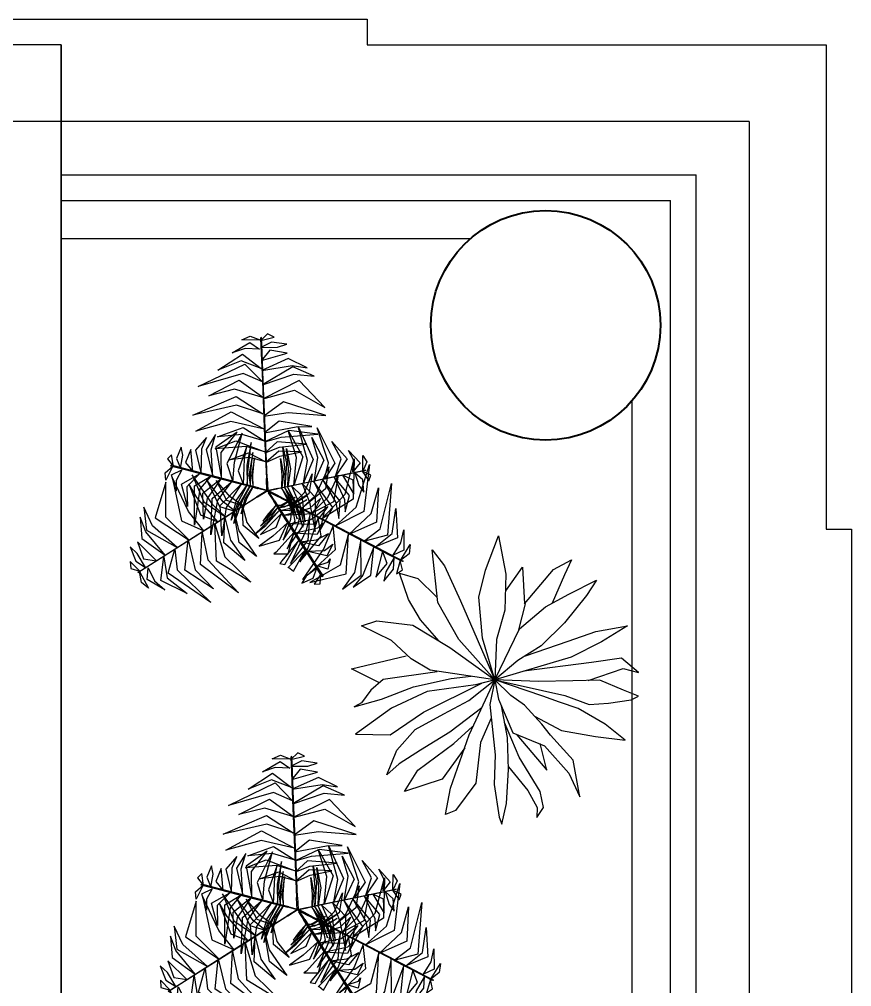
# Model space of a CAD drawing. Header units: millimetres. Extents: x 14520794 to 14796193, y 1415067 to 1454683.
# Drawn here: x 14794562 to 14796193, y 1450248 to 1452145 of the extents above; entities that cross this region are included whole.
import ezdxf

# ---------------------------------------------------------------- set-up
doc = ezdxf.new("R2010")
doc.units = ezdxf.units.MM
doc.header["$LTSCALE"] = 0.01
doc.header["$MEASUREMENT"] = 0
doc.linetypes.add('HIDDEN', pattern=[0.375, 0.25, -0.125])
doc.layers.get('0').update_dxf_attribs({"color": 6, "lineweight": 0})
for name, color, linetype in [('6', 6, 'Continuous'), ('ESC', 2, 'Continuous'), ('IFF-PLANTS', 86, 'Continuous'), ('LIGHT', 2, 'Continuous'), ('LSTREEDC', 3, 'Continuous')]:
    doc.layers.add(name, color=color, linetype=linetype)
for name, color, linetype, lineweight in [('COL', 5, 'Continuous', 40), ('DIM', 6, 'Continuous', 13), ('WALL', 7, 'Continuous', 30)]:
    doc.layers.add(name, color=color, linetype=linetype, lineweight=lineweight)

# ---------------------------------------------------------------- blocks, each defined once
blk = doc.blocks.new('A3E24B')
at = {"color": 64, "linetype": 'Continuous'}
for points in [[(0.23, 0.3237, 0.3183), (0.176, 0.3843, 0.2943), (0.2259, 0.3636, 0.2991)], [(0.253, 0.3562, 0.2907), (0.2108, 0.3841, 0.2796), (0.1918, 0.4066, 0.2651), (0.2348, 0.3872, 0.2677)], [(0.2648, 0.373, 0.2701), (0.2361, 0.4044, 0.2506), (0.2581, 0.4014, 0.2453)], [(0.1871, 0.2629, 0.3463), (0.1242, 0.3418, 0.3317), (0.0693, 0.3707, 0.3201), (0.139, 0.3588, 0.334)], [(0.2125, 0.2989, 0.3325), (0.1435, 0.3614, 0.3092), (0.1004, 0.3802, 0.3047), (0.1647, 0.3722, 0.3016)], [(0.2655, 0.3738, 0.2681), (0.3147, 0.344, 0.2497), (0.2986, 0.3669, 0.2468)], [(0.1626, 0.2283, 0.3426), (0.096, 0.3019, 0.3274), (-0.0103, 0.3076, 0.3065), (0.1004, 0.3345, 0.3272)], [(0.2533, 0.3489, 0.2944), (0.2916, 0.3267, 0.2793), (0.3175, 0.2946, 0.2808), (0.2891, 0.3501, 0.2655)], [(0.2175, 0.302, 0.3287), (0.2811, 0.2888, 0.305), (0.3256, 0.2261, 0.3029), (0.2895, 0.3083, 0.2962)], [(0.1319, 0.1847, 0.338), (0.0754, 0.2342, 0.3254), (-0.0262, 0.2889, 0.3039), (0.1052, 0.2538, 0.3307)], [(0.1923, 0.2703, 0.3464), (0.2551, 0.2596, 0.3387), (0.3489, 0.1524, 0.3112), (0.2663, 0.287, 0.3424)], [(0.1024, 0.143, 0.3335), (0.0318, 0.2109, 0.3176), (-0.0085, 0.2375, 0.309), (0.0844, 0.1974, 0.3283)], [(0.1624, 0.2313, 0.3425), (0.2517, 0.2052, 0.3295), (0.3068, 0.1461, 0.3141), (0.2544, 0.236, 0.3346)], [(-0.3302, 0.0291, 0.3464), (-0.3524, 0.0888, 0.3387), (-0.3064, 0.2237, 0.3112), (-0.3817, 0.0848, 0.3424)], [(-0.2325, 0.0224, 0.3375), (-0.2553, 0.1042, 0.3261), (-0.2185, 0.2357, 0.3001), (-0.2819, 0.1066, 0.3284)], [(-0.186, 0.0159, 0.3337), (-0.2049, 0.1194, 0.3183), (-0.1701, 0.2246, 0.297), (-0.2339, 0.1198, 0.3212)], [(0.0867, 0.1207, 0.3167), (0.0526, 0.1601, 0.3166), (-0.0363, 0.2285, 0.2932), (0.0438, 0.1895, 0.3295)], [(-0.2815, 0.0227, 0.3425), (-0.3036, 0.1131, 0.3295), (-0.28, 0.1903, 0.3141), (-0.3316, 0.1, 0.3346)], [(0.0675, 0.0936, 0.2834), (0.0403, 0.1311, 0.2875), (-0.0248, 0.1841, 0.2723), (0.0553, 0.1408, 0.3057)], [(0.1376, 0.189, 0.3375), (0.2198, 0.1678, 0.3261), (0.3153, 0.0703, 0.3001), (0.2352, 0.1896, 0.3284)], [(-0.3703, 0.035, 0.3287), (-0.3907, 0.0968, 0.305), (-0.3586, 0.1666, 0.3029), (-0.4118, 0.0943, 0.2962)], [(-0.15, 0.0126, 0.3178), (-0.1664, 0.0827, 0.3234), (-0.1561, 0.157, 0.3013), (-0.1882, 0.0805, 0.346)], [(-0.1168, 0.0076, 0.2847), (-0.1313, 0.0686, 0.2899), (-0.1187, 0.1624, 0.2624), (-0.1466, 0.1009, 0.3004)], [(0.0501, 0.069, 0.2533), (0.0248, 0.1092, 0.2606), (-0.0235, 0.1553, 0.254), (0.0356, 0.1205, 0.2766)], [(0.1088, 0.152, 0.3337), (0.2078, 0.1166, 0.3183), (0.2815, 0.0339, 0.297), (0.2226, 0.1415, 0.3212)], [(-0.4288, 0.0426, 0.2944), (-0.4288, 0.0869, 0.2793), (-0.4139, 0.1254, 0.2808), (-0.4478, 0.0731, 0.2655)], [(0.0879, 0.1224, 0.3178), (0.1567, 0.1016, 0.3234), (0.216, 0.0556, 0.3013), (0.1658, 0.1216, 0.346)], [(-0.4565, 0.0407, 0.2681), (-0.4552, 0.0983, 0.2497), (-0.4671, 0.0729, 0.2468)], [(-0.0869, 0.0069, 0.2544), (-0.0981, 0.0566, 0.2579), (-0.0874, 0.1175, 0.2375), (-0.1122, 0.0601, 0.2718)], [(0.067, 0.0962, 0.2847), (0.127, 0.0783, 0.2899), (0.202, 0.0204, 0.2624), (0.1626, 0.0753, 0.3004)], [(0.0514, 0.0707, 0.2544), (0.1, 0.0554, 0.2579), (0.1474, 0.0158, 0.2375), (0.1102, 0.066, 0.2718)], [(-0.4554, 0.0406, 0.2701), (-0.4683, 0, 0.2506), (-0.4767, 0.0205, 0.2453)], [(-0.435, 0.0387, 0.2907), (-0.4381, -0.0117, 0.2796), (-0.4481, -0.0395, 0.2651), (-0.4528, 0.0074, 0.2677)], [(-0.3954, 0.0351, 0.3183), (-0.4209, -0.042, 0.2943), (-0.4279, 0.0116, 0.2991)], [(-0.3651, 0.0323, 0.3325), (-0.3848, -0.0587, 0.3092), (-0.3794, -0.1054, 0.3047), (-0.4047, -0.0457, 0.3016)], [(-0.3212, 0.0283, 0.3463), (-0.3581, -0.0656, 0.3317), (-0.3557, -0.1276, 0.3201), (-0.3802, -0.0613, 0.334)], [(-0.279, 0.0244, 0.3426), (-0.3095, -0.07, 0.3274), (-0.2612, -0.165, 0.3065), (-0.3399, -0.0826, 0.3272)], [(-0.2259, 0.0196, 0.338), (-0.2406, -0.0541, 0.3254), (-0.2372, -0.1694, 0.3039), (-0.2725, -0.038, 0.3307)], [(-0.175, 0.0149, 0.3335), (-0.1985, -0.0802, 0.3176), (-0.2014, -0.1284, 0.309), (-0.2132, -0.0279, 0.3283)], [(-0.1479, 0.0124, 0.3167), (-0.165, -0.0367, 0.3166), (-0.1798, -0.148, 0.2932), (-0.186, -0.0591, 0.3295)], [(-0.1148, 0.0094, 0.2834), (-0.1338, -0.0329, 0.2875), (-0.1471, -0.1158, 0.2723), (-0.1496, -0.0248, 0.3057)], [(-0.0849, 0.0066, 0.2533), (-0.107, -0.0354, 0.2606), (-0.1228, -0.1002, 0.254), (-0.1222, -0.0318, 0.2766)], [(0.0366, -0.0791, 0.2533), (0.0841, -0.0772, 0.2606), (0.1482, -0.0585, 0.254), (0.0886, -0.0922, 0.2766)], [(0.0375, -0.081, 0.2544), (0, -0.1155, 0.2579), (-0.0581, -0.1367, 0.2375), (0.004, -0.1295, 0.2718)], [(0.0492, -0.1064, 0.2834), (0.0954, -0.1017, 0.2875), (0.1738, -0.0717, 0.2723), (0.0962, -0.1194, 0.3057)], [(0.0632, -0.1366, 0.3167), (0.1143, -0.1268, 0.3166), (0.218, -0.084, 0.2932), (0.1441, -0.1338, 0.3295)], [(0.0518, -0.1073, 0.2847), (0.0062, -0.1503, 0.2899), (-0.0813, -0.1863, 0.2624), (-0.0141, -0.1797, 0.3004)], [(0.0746, -0.1613, 0.3335), (0.1687, -0.1341, 0.3176), (0.2119, -0.1125, 0.309), (0.1307, -0.173, 0.3283)], [(0.064, -0.1385, 0.3178), (0.0116, -0.1877, 0.3234), (-0.0579, -0.216, 0.3013), (0.0244, -0.2055, 0.346)], [(0.096, -0.2077, 0.338), (0.1671, -0.1836, 0.3254), (0.2653, -0.1229, 0.3039), (0.1691, -0.2192, 0.3307)], [(0.1183, -0.2562, 0.3426), (0.2154, -0.2353, 0.3274), (0.2735, -0.146, 0.3065), (0.2414, -0.2553, 0.3272)], [(0.0792, -0.1713, 0.3337), (-0.0009, -0.2394, 0.3183), (-0.1094, -0.2619, 0.297), (0.0132, -0.2647, 0.3212)], [(0.0968, -0.2149, 0.3375), (0.0374, -0.2755, 0.3261), (-0.0949, -0.3094, 0.3001), (0.0486, -0.2997, 0.3284)], [(0.1211, -0.2574, 0.3425), (0.0539, -0.3217, 0.3295), (-0.0249, -0.3399, 0.3141), (0.0791, -0.3395, 0.3346)], [(0.1361, -0.2946, 0.3463), (0.2358, -0.2796, 0.3317), (0.2884, -0.2465, 0.3201), (0.2432, -0.3009, 0.334)], [(0.1545, -0.3346, 0.3325), (0.2432, -0.3062, 0.3092), (0.281, -0.2782, 0.3047), (0.2419, -0.3299, 0.3016)], [(0.1399, -0.3028, 0.3464), (0.0993, -0.3519, 0.3387), (-0.0405, -0.3795, 0.3112), (0.1174, -0.3753, 0.3424)], [(0.1548, -0.3405, 0.3287), (0.1115, -0.389, 0.305), (0.035, -0.3962, 0.3029), (0.1242, -0.406, 0.2962)], [(0.1673, -0.3622, 0.3183), (0.2468, -0.3458, 0.2943), (0.2039, -0.3786, 0.2991)], [(0.1839, -0.3983, 0.2907), (0.2292, -0.3758, 0.2796), (0.2582, -0.3706, 0.2651), (0.2199, -0.3981, 0.2677)], [(0.1774, -0.3949, 0.2944), (0.1391, -0.4171, 0.2793), (0.0983, -0.4234, 0.2808), (0.1606, -0.4266, 0.2655)], [(0.1925, -0.417, 0.2701), (0.2342, -0.4078, 0.2506), (0.2206, -0.4254, 0.2453)], [(0.193, -0.418, 0.2681), (0.1425, -0.4457, 0.2497), (0.1704, -0.4432, 0.2468)]]:
    blk.add_3dface(points, dxfattribs=at)
at = {"color": 72, "linetype": 'Continuous'}
for points in [[(0.2428, 0.3417, 0.3077), (0.2459, 0.3417, 0.3077), (0.2723, 0.3792, 0.2618), (0.2693, 0.3792, 0.2618)], [(0.1937, 0.2722, 0.3472), (0.1968, 0.2722, 0.3472), (0.2459, 0.3417, 0.3075), (0.2428, 0.3417, 0.3075)], [(0.0265, 0.2589, 0.6136), (0.0296, 0.2589, 0.6136), (0.0345, 0.3088, 0.6002), (0.0315, 0.3088, 0.6002)], [(0.096, 0.1338, 0.332), (0.0991, 0.1338, 0.332), (0.1967, 0.2721, 0.3469), (0.1936, 0.2721, 0.3469)], [(0.0192, 0.1845, 0.607), (0.0223, 0.1845, 0.607), (0.0296, 0.2589, 0.6135), (0.0266, 0.2589, 0.6135)], [(0.0083, 0.0737, 0.5287), (0.0114, 0.0737, 0.5287), (0.0223, 0.1845, 0.6067), (0.0192, 0.1845, 0.6067)], [(0.1062, 0.0285, 0.453), (0.1004, 0.0888, 0.4475), (0.075, 0.1769, 0.427), (0.1233, 0.0843, 0.4644)], [(0.14, 0.0378, 0.4776), (0.1398, 0.1181, 0.4757), (0.0908, 0.1794, 0.4385), (0.156, 0.1353, 0.4873)], [(0.0621, 0.0163, 0.4069), (0.0597, 0.0576, 0.4119), (0.0479, 0.1474, 0.3975), (0.0622, 0.0783, 0.4284)], [(0.1669, 0.0452, 0.4971), (0.1707, 0.1266, 0.4982), (0.1568, 0.1739, 0.487), (0.1853, 0.1288, 0.5088)], [(0.2017, 0.0548, 0.5051), (0.1985, 0.1306, 0.4935), (0.184, 0.1649, 0.4866), (0.2178, 0.1267, 0.4966)], [(0.0221, 0.0292, 0.204), (0.0252, 0.0292, 0.204), (0.0991, 0.1339, 0.3321), (0.096, 0.1339, 0.3321)], [(0.0738, 0.0195, 0.4295), (0.0691, 0.0986, 0.4244), (0.0612, 0.1365, 0.4178), (0.0887, 0.0619, 0.4395)], [(0.2274, 0.0619, 0.5075), (0.2321, 0.1288, 0.4982), (0.2494, 0.0899, 0.5062)], [(0.2646, 0.0722, 0.5042), (0.2571, 0.112, 0.4959), (0.2616, 0.137, 0.4888), (0.2764, 0.1026, 0.4942)], [(0.0442, 0.0114, 0.3377), (0.0442, 0.0478, 0.35), (0.0393, 0.1012, 0.3494), (0.0488, 0.0472, 0.3673)], [(0.0527, 0.0137, 0.3706), (0.0518, 0.0499, 0.3794), (0.0437, 0.1172, 0.3711), (0.0572, 0.0459, 0.3986)], [(0.2862, 0.0781, 0.4982), (0.291, 0.114, 0.4883), (0.3041, 0.1013, 0.4888)], [(0.0046, 0.0364, 0.3888), (0.0077, 0.0364, 0.3888), (0.0114, 0.0737, 0.5288), (0.0083, 0.0737, 0.5288)], [(0.1742, 0.0472, 0.5022), (0.1773, 0.0472, 0.5022), (0.2494, 0.0671, 0.5088), (0.2463, 0.0671, 0.5088)], [(0.2463, 0.0671, 0.5089), (0.2494, 0.0671, 0.5089), (0.2976, 0.0804, 0.4955), (0.2946, 0.0804, 0.4955)], [(0.2602, 0.0673, 0.5045), (0.2781, 0.0356, 0.4957), (0.2785, 0.0028, 0.4921), (0.292, 0.0523, 0.4932)], [(0.2878, 0.0785, 0.4972), (0.3097, 0.0369, 0.4861), (0.3116, 0.0593, 0.4879)], [(-0.4174, 0.0371, 0.3077), (-0.4143, 0.0371, 0.3077), (-0.4599, 0.0413, 0.2618), (-0.463, 0.0413, 0.2618)], [(-0.3326, 0.0294, 0.3472), (-0.3295, 0.0294, 0.3472), (-0.4142, 0.0371, 0.3075), (-0.4173, 0.0371, 0.3075)], [(-0.0845, -0.0747, 0.4554), (-0.1458, -0.0443, 0.4595), (-0.2123, 0.0403, 0.4317), (-0.1588, -0.056, 0.4718)], [(-0.0602, -0.0554, 0.4341), (-0.1333, -0.0121, 0.4347), (-0.1842, 0.0582, 0.4099), (-0.1462, -0.026, 0.4482)], [(-0.0378, -0.0375, 0.3722), (-0.0782, -0.0099, 0.3838), (-0.1347, 0.0411, 0.3631), (-0.1008, 0.0029, 0.3983)], [(0.0046, 0.0364, 0.3888), (0.0077, 0.0364, 0.3888), (0.0047, 0.0062, 0.2163), (0.0016, 0.0062, 0.2163)], [(0.0669, 0.0176, 0.424), (0.07, 0.0176, 0.424), (0.1773, 0.0472, 0.502), (0.1742, 0.0472, 0.502)], [(0.1412, 0.0397, 0.4784), (0.1851, -0.0211, 0.4815), (0.1968, -0.0835, 0.4642), (0.1976, -0.0048, 0.4957)], [(0.1729, 0.0469, 0.5008), (0.2065, 0.0085, 0.5064), (0.2241, -0.1016, 0.474), (0.2229, 0.0185, 0.5205)], [(0.2072, 0.0545, 0.5047), (0.2463, 0.0158, 0.4987), (0.2455, -0.0446, 0.4869), (0.2627, 0.024, 0.5008)], [(-0.1639, 0.0139, 0.332), (-0.1608, 0.0139, 0.332), (-0.3294, 0.0294, 0.3469), (-0.3325, 0.0294, 0.3469)], [(-0.0364, 0.0022, 0.204), (-0.0333, 0.0022, 0.204), (-0.1609, 0.0139, 0.3321), (-0.1639, 0.0139, 0.3321)], [(-0.0463, -0.043, 0.4085), (-0.0926, -0.0112, 0.4215), (-0.1374, 0.0292, 0.4048), (-0.0948, -0.0176, 0.4458)], [(-0.0324, -0.0307, 0.3393), (-0.0653, -0.0079, 0.348), (-0.1016, 0.0257, 0.3318), (-0.0698, -0.0096, 0.3634)], [(-0.0364, 0.0022, 0.204), (-0.0333, 0.0022, 0.204), (0.0037, -0.0011, 0.05), (0.0006, -0.0011, 0.05)], [(0.0221, 0.0292, 0.204), (0.0252, 0.0292, 0.204), (0.0037, -0.0011, 0.05), (0.0006, -0.0011, 0.05)], [(0.0307, 0.0076, 0.2841), (0.0338, 0.0076, 0.2841), (0.0045, -0.0004, 0.1116), (0.0014, -0.0004, 0.1116)], [(0.0307, 0.0076, 0.2841), (0.0338, 0.0076, 0.2841), (0.07, 0.0176, 0.424), (0.0669, 0.0176, 0.424)], [(0.0452, 0.0116, 0.3393), (0.0646, -0.0233, 0.348), (0.0822, -0.0696, 0.3318), (0.0693, -0.0238, 0.3634)], [(0.053, 0.0154, 0.3722), (0.077, -0.0272, 0.3838), (0.1051, -0.098, 0.3631), (0.0916, -0.0488, 0.3983)], [(0.0631, 0.0166, 0.4085), (0.0905, -0.0325, 0.4215), (0.1127, -0.0885, 0.4048), (0.0953, -0.0277, 0.4458)], [(0.081, 0.0215, 0.4341), (0.1274, -0.0497, 0.4347), (0.1419, -0.1353, 0.4099), (0.1451, -0.043, 0.4482)], [(0.1114, 0.0281, 0.4554), (0.1528, -0.0264, 0.4595), (0.1749, -0.1317, 0.4317), (0.1697, -0.0217, 0.4718)], [(-0.1313, -0.1188, 0.5008), (-0.1784, -0.0993, 0.5064), (-0.243, -0.0085, 0.474), (-0.1887, -0.1156, 0.5205)], [(-0.106, -0.0984, 0.4784), (-0.1724, -0.0633, 0.4815), (-0.2106, -0.0126, 0.4642), (-0.1764, -0.0835, 0.4957)], [(-0.0212, -0.0207, 0.2841), (-0.0182, -0.0207, 0.2841), (-0.0462, -0.0456, 0.424), (-0.0492, -0.0456, 0.424)], [(-0.0212, -0.0207, 0.2841), (-0.0182, -0.0207, 0.2841), (0.0045, -0.0004, 0.1116), (0.0014, -0.0004, 0.1116)], [(0.0162, -0.0349, 0.204), (0.0193, -0.0349, 0.204), (0.0037, -0.0011, 0.05), (0.0006, -0.0011, 0.05)], [(-0.0492, -0.0456, 0.424), (-0.0462, -0.0456, 0.424), (-0.1292, -0.1197, 0.502), (-0.1323, -0.1197, 0.502)], [(-0.0546, -0.0504, 0.4295), (-0.0153, -0.1192, 0.4244), (0.0086, -0.1497, 0.4178), (-0.0492, -0.095, 0.4395)], [(-0.0455, -0.0423, 0.4069), (-0.0251, -0.0783, 0.4119), (0.0253, -0.1536, 0.3975), (-0.0182, -0.098, 0.4284)], [(-0.0382, -0.0359, 0.3706), (-0.0214, -0.0679, 0.3794), (0.0157, -0.1246, 0.3711), (-0.0281, -0.0667, 0.3986)], [(-0.0317, -0.03, 0.3377), (-0.0155, -0.0626, 0.35), (0.0126, -0.1084, 0.3494), (-0.0199, -0.0642, 0.3673)], [(0.0162, -0.0349, 0.204), (0.0193, -0.0349, 0.204), (0.073, -0.1512, 0.3321), (0.0699, -0.1512, 0.3321)], [(-0.1587, -0.1409, 0.5047), (-0.2109, -0.1236, 0.4987), (-0.2369, -0.0691, 0.4869), (-0.2219, -0.1381, 0.5008)], [(-0.0796, -0.0728, 0.453), (-0.0477, -0.1243, 0.4475), (0.0141, -0.192, 0.427), (-0.0703, -0.1305, 0.4644)], [(-0.1266, -0.1147, 0.4971), (-0.094, -0.1894, 0.4982), (-0.0605, -0.2256, 0.487), (-0.1061, -0.1978, 0.5088)], [(-0.1058, -0.0961, 0.4776), (-0.07, -0.168, 0.4757), (0.0011, -0.2013, 0.4385), (-0.077, -0.1906, 0.4873)], [(-0.2006, -0.1759, 0.5045), (-0.2306, -0.1554, 0.4957), (-0.2455, -0.1261, 0.4921), (-0.2356, -0.1765, 0.4932)], [(-0.1323, -0.1197, 0.5022), (-0.1292, -0.1197, 0.5022), (-0.185, -0.1695, 0.5088), (-0.1881, -0.1695, 0.5088)], [(-0.1536, -0.1387, 0.5051), (-0.1171, -0.2053, 0.4935), (-0.089, -0.2296, 0.4866), (-0.1361, -0.2104, 0.4966)], [(-0.2202, -0.1982, 0.4972), (-0.2583, -0.1706, 0.4861), (-0.2501, -0.1915, 0.4879)], [(-0.1881, -0.1695, 0.5089), (-0.185, -0.1695, 0.5089), (-0.2224, -0.2028, 0.4955), (-0.2255, -0.2028, 0.4955)], [(-0.1735, -0.1565, 0.5075), (-0.148, -0.2186, 0.4982), (-0.1808, -0.1913, 0.5062)], [(0.0699, -0.1512, 0.332), (0.0729, -0.1512, 0.332), (0.1438, -0.3049, 0.3469), (0.1408, -0.3049, 0.3469)], [(-0.219, -0.1971, 0.4982), (-0.2074, -0.2314, 0.4883), (-0.2248, -0.2258, 0.4888)], [(-0.2023, -0.1822, 0.5042), (-0.1779, -0.2146, 0.4959), (-0.1709, -0.239, 0.4888), (-0.1994, -0.2147, 0.4942)], [(0.1408, -0.305, 0.3472), (0.1439, -0.305, 0.3472), (0.1795, -0.3822, 0.3075), (0.1765, -0.3822, 0.3075)], [(0.1765, -0.3823, 0.3077), (0.1796, -0.3823, 0.3077), (0.1988, -0.4239, 0.2618), (0.1957, -0.4239, 0.2618)]]:
    blk.add_3dface(points, dxfattribs=at)
at = {"color": 70, "linetype": 'Continuous'}
for points in [[(0.0306, 0.3002, 0.6029), (-0.0012, 0.3175, 0.5931), (0.0154, 0.3252, 0.5935)], [(0.0284, 0.2779, 0.6089), (-0.0115, 0.2852, 0.6007), (-0.0332, 0.2983, 0.5936), (0.0042, 0.2999, 0.5989)], [(0.0314, 0.272, 0.6092), (0.0674, 0.2774, 0.6004), (0.0779, 0.2712, 0.5968), (0.0568, 0.2963, 0.5979)], [(0.022, 0.2129, 0.6098), (-0.0499, 0.2371, 0.5982), (-0.0467, 0.236, 0.5913), (-0.0394, 0.2538, 0.6014)], [(0.0243, 0.2179, 0.6094), (0.0744, 0.2406, 0.6034), (0.1053, 0.2356, 0.5916), (0.0727, 0.2587, 0.6056)], [(0.0184, 0.177, 0.6018), (-0.0562, 0.2098, 0.6029), (-0.0649, 0.2138, 0.5917), (-0.053, 0.2242, 0.6135)], [(0.0191, 0.1832, 0.6055), (0.0669, 0.2007, 0.6111), (0.1082, 0.2002, 0.5787), (0.0635, 0.2197, 0.6252)], [(0.0157, 0.1492, 0.5823), (-0.0593, 0.1779, 0.5804), (-0.0686, 0.1793, 0.5432), (-0.0291, 0.1992, 0.592)], [(0.0143, 0.151, 0.5831), (0.0869, 0.1701, 0.5862), (0.1067, 0.1636, 0.569), (0.0762, 0.1877, 0.6004)], [(0.0122, 0.1143, 0.5577), (-0.0462, 0.1306, 0.5522), (-0.0971, 0.1385, 0.5317), (-0.0337, 0.1504, 0.5691)], [(0.0145, 0.119, 0.5601), (0.0802, 0.1381, 0.5643), (0.1437, 0.1259, 0.5365), (0.0819, 0.1556, 0.5765)], [(0.0097, 0.0884, 0.5388), (0.0929, 0.106, 0.5394), (0.1352, 0.0937, 0.5146), (0.0929, 0.1249, 0.5529)], [(0.0078, 0.0688, 0.5116), (-0.0316, 0.0814, 0.5166), (-0.0922, 0.1, 0.5022), (-0.0501, 0.0912, 0.5331)], [(0.0089, 0.0809, 0.5342), (-0.0665, 0.1049, 0.5291), (-0.0773, 0.1085, 0.5225), (-0.0252, 0.1101, 0.5443)], [(0.0068, 0.0591, 0.4753), (-0.0273, 0.0713, 0.4841), (-0.0655, 0.0852, 0.4759), (-0.0216, 0.0749, 0.5033)], [(0.0059, 0.0503, 0.4424), (-0.028, 0.0634, 0.4547), (-0.0522, 0.0754, 0.4541), (-0.0258, 0.0675, 0.472)], [(0.0053, 0.06, 0.477), (0.0263, 0.067, 0.4885), (0.1024, 0.0678, 0.4679), (0.0516, 0.073, 0.5031)], [(0.006, 0.0513, 0.444), (0.0181, 0.0569, 0.4527), (0.0677, 0.0567, 0.4365), (0.0204, 0.0611, 0.4681)], [(0.0079, 0.0698, 0.5132), (0.0361, 0.0778, 0.5262), (0.0963, 0.0784, 0.5096), (0.0333, 0.084, 0.5505)]]:
    blk.add_3dface(points, dxfattribs=at)
blk = doc.blocks.new('A$C421F3825')
for p, q in [((-0.021, 4.349), (0.186, 5.704)), ((0.186, 5.704), (0.301, 6)), ((0.301, 6), (0.485, 5.138)), ((1.773, 5.31), (1.75, 5.729)), ((1.75, 5.729), (2.026, 5.31)), ((-1.631, 5.433), (-2.045, 5.605)), ((-2.045, 5.605), (-1.838, 4.497)), ((-0.78, 4.299), (-1.631, 5.433)), ((1.382, 4.595), (1.773, 5.31)), ((2.026, 5.31), (1.888, 4.644)), ((0.485, 5.138), (0.577, 3.733)), ((3.084, 3.88), (3.544, 4.866)), ((3.544, 4.866), (3.268, 3.339)), ((-2.183, 4.127), (-3.746, 4.644)), ((-3.746, 4.644), (-3.195, 3.758)), ((-1.838, 4.497), (-1.056, 2.279)), ((0.573, 3.611), (1.382, 4.595)), ((1.888, 4.644), (1.014, 3.215)), ((-1.246, 2.819), (-2.183, 4.127)), ((-0.596, 2.599), (-0.78, 4.299)), ((0.025, 3.117), (-0.021, 4.349)), ((-3.976, 3.486), (-4.483, 3.954)), ((-4.483, 3.954), (-4.068, 2.92)), ((-3.195, 3.758), (-1.7, 2.649)), ((0.577, 3.733), (0.531, 2.402)), ((0.922, 2.279), (2.164, 3.758)), ((2.164, 3.758), (1.888, 2.649)), ((2.072, 2.747), (3.084, 3.88)), ((-3.08, 2.92), (-3.976, 3.486)), ((3.268, 3.339), (2.325, 2.304)), ((-4.068, 2.92), (-3.31, 2.057)), ((-1.861, 2.18), (-3.08, 2.92)), ((-0.205, 1.022), (0.025, 3.117)), ((1.014, 3.215), (0.407, 1.77)), ((-1.7, 2.649), (-0.918, 1.934)), ((-0.142, 1.589), (-0.596, 2.599)), ((0.761, 2.205), (2.072, 2.747)), ((4.188, 2.353), (5.43, 2.501)), ((5.43, 2.501), (4.602, 1.835)), ((-5.793, 2.254), (-4.344, 2.279)), ((-4.298, 1.17), (-5.793, 2.254)), ((-4.344, 2.279), (-2.965, 1.343)), ((-3.31, 2.057), (-2.114, 1.416)), ((-0.54, 1.166), (-1.861, 2.18)), ((-1.056, 2.279), (0, 0)), ((0.163, 0.801), (0.761, 2.205)), ((0.531, 2.402), (0.281, 1.076)), ((1.659, 1.506), (2.785, 2.106)), ((2.325, 2.304), (1.957, 1.835)), ((2.785, 2.106), (4.188, 2.353)), ((1.957, 1.835), (1.244, 1.047)), ((4.602, 1.835), (3.475, 1.195)), ((-2.965, 1.343), (-0.54, 0.141)), ((-2.114, 1.416), (-1.079, 0.85)), ((-5.54, 0.948), (-5.839, 1.121)), ((-5.839, 1.121), (-4.712, 0.801)), ((-5.149, 0.431), (-5.54, 0.948)), ((-2.804, 0.48), (-4.298, 1.17)), ((-1.079, 0.85), (0, 0)), ((0, 0), (-0.205, 1.022)), ((1.244, 1.047), (0.669, 0.653)), ((2.693, 0.924), (2.003, 0.677)), ((3.475, 1.195), (2.693, 0.924)), ((2.923, 0.653), (3.935, 1.022)), ((3.935, 1.022), (4.74, 0.973)), ((4.74, 0.973), (5.683, 0.825)), ((5.683, 0.825), (5.982, 0.677)), ((-4.643, -0.013), (-5.149, 0.431)), ((-4.712, 0.801), (-3.378, 0.283)), ((-0.803, 0.209), (-2.804, 0.48)), ((0, 0), (0.163, 0.801)), ((2.003, 0.677), (0, 0)), ((0.669, 0.653), (0, 0)), ((0, 0), (2.923, 0.653)), ((5.361, 0.431), (4.372, 0.012)), ((5.982, 0.677), (5.361, 0.431)), ((-4.796, 0.121), (-5.954, -0.456)), ((-3.378, 0.283), (-1.814, -0.062)), ((-1.861, -1.343), (0, 0)), ((0, 0), (-1.492, -1.688)), ((-1.424, -3.29), (0, 0)), ((0, 0), (-1.378, -0.21)), ((0, 0), (-0.803, 0.209)), ((0, 0), (-0.504, -1.738)), ((1.819, 0.061), (0, 0)), ((0.071, -1.688), (0, 0)), ((0, 0), (1.037, -2.132)), ((0.968, -0.801), (0, 0)), ((3.176, -0.949), (0, 0)), ((3.245, 0.036), (1.819, 0.061)), ((4.372, 0.012), (3.245, 0.036)), ((3.889, 0.023), (5.338, -0.481)), ((-2.39, -0.333), (-4.643, -0.013)), ((-1.378, -0.21), (-2.688, -0.407)), ((-1.814, -0.062), (-0.981, -0.156)), ((4.027, -0.727), (1.208, -0.361)), ((5.982, -0.308), (5.269, -0.899)), ((5.338, -0.481), (5.982, -0.308)), ((-5.954, -0.456), (-3.678, -0.998)), ((-2.688, -0.407), (-3.471, -0.875)), ((1.934, -1.417), (0.968, -0.801)), ((5.269, -0.899), (4.027, -0.727)), ((-3.471, -0.875), (-4.298, -1.639)), ((1.277, -0.998), (3.061, -1.614)), ((4.441, -1.589), (3.176, -0.949)), ((-3.402, -2.279), (-1.861, -1.343)), ((2.9, -2.378), (1.934, -1.417)), ((5.522, -2.255), (4.441, -1.589)), ((-4.298, -1.639), (-5.54, -2.255)), ((-2.311, -1.617), (-3.08, -2.501)), ((-1.492, -1.688), (-2.366, -3.216)), ((-0.504, -1.738), (-0.665, -3.438)), ((0.416, -2.896), (0.071, -1.688)), ((3.061, -1.614), (4.211, -2.008)), ((4.211, -2.008), (5.522, -2.255)), ((-5.54, -2.255), (-4.896, -2.452)), ((-4.896, -2.452), (-3.402, -2.279)), ((1.267, -3.167), (0.991, -2.083)), ((1.037, -2.132), (2.118, -3.043)), ((3.82, -3.512), (2.9, -2.378)), ((-3.08, -2.501), (-3.585, -3.339)), ((-2.366, -3.216), (-2.597, -5.409)), ((0.462, -4.398), (0.416, -2.896)), ((1.152, -4.694), (1.244, -3.167)), ((1.244, -3.167), (2.44, -4.596)), ((2.118, -3.043), (3.084, -3.561)), ((2.9, -4.374), (2.394, -3.191)), ((-3.585, -3.339), (-3.954, -4.448)), ((-3.195, -4.226), (-2.412, -3.438)), ((-2.09, -4.743), (-1.424, -3.29)), ((-0.665, -3.438), (-0.389, -4.571)), ((3.084, -3.561), (4.234, -4.152)), ((4.234, -4.152), (3.82, -3.512)), ((0.462, -3.708), (1.152, -4.694)), ((-3.954, -4.448), (-3.195, -4.226)), ((0.163, -6), (0.462, -4.398)), ((3.199, -4.99), (2.9, -4.374)), ((-2.597, -5.409), (-2.09, -4.743)), ((-0.389, -4.571), (0.163, -6)), ((2.44, -4.596), (3.199, -4.99))]:
    blk.add_line(p, q)

msp = doc.modelspace()

# ---------------------------------------------------------------- linework, layer by layer
at = {"layer": '6', "ltscale": 2.5}
msp.add_lwpolyline([(14794643.4, 1452094.6), (14794643.4, 1448971.4, -0.178996), (14782893.4, 1442357.8), (14782263.4, 1442284.6)], format="xyb", dxfattribs=at)
msp.add_lwpolyline([(14794643.4, 1452094.6), (14794643.4, 1448971.4, -0.178996), (14782893.4, 1442357.8), (14782263.4, 1442284.6)], format="xyb", dxfattribs=at)
at = {"layer": 'COL', "linetype": 'Continuous'}
msp.add_circle((14795593.4, 1451544.6), 225, dxfattribs=at)
msp.add_circle((14795593.4, 1451544.6), 225, dxfattribs=at)
msp.add_circle((14795593.4, 1451544.6), 225, dxfattribs=at)
at = {"layer": 'DIM', "color": 3}
msp.add_lwpolyline([(14782263.4, 1452094.6), (14794643.4, 1452094.6), (14794643.4, 1448971.4, -0.188567), (14782263.4, 1442284.6), (14782263.4, 1452094.6)], format="xyb", dxfattribs=at)
msp.add_lwpolyline([(14782263.4, 1452094.6), (14794643.4, 1452094.6), (14794643.4, 1448971.4, -0.188567), (14782263.4, 1442284.6), (14782263.4, 1452094.6)], format="xyb", dxfattribs=at)
at = {"layer": 'ESC'}
for p, q in [((14794643.4, 1452094.6), (14782263.4, 1452094.6)), ((14794643.4, 1452094.6), (14782263.4, 1452094.6)), ((14794643.4, 1448971.4), (14794643.4, 1452094.6)), ((14794643.4, 1448971.4), (14794643.4, 1452094.6))]:
    msp.add_line(p, q, dxfattribs=at)
at = {"layer": 'LIGHT', "linetype": 'HIDDEN', "ltscale": 500}
for p in [(14794493.4, 1451944.6), (14794493.4, 1451944.6), (14794493.4, 1451944.6), (14795993.4, 1448487.1), (14795993.4, 1427526.6)]:
    msp.add_line(p, (14795993.4, 1451944.6), dxfattribs=at)
at = {"layer": 'LIGHT'}
for p, q in [((14794643.4, 1451839.6), (14795888.4, 1451839.6)), ((14794643.4, 1451839.6), (14795888.4, 1451839.6)), ((14794643.4, 1451839.6), (14795888.4, 1451839.6)), ((14795888.4, 1427631.6), (14795888.4, 1451839.6)), ((14794643.4, 1451789.6), (14795838.4, 1451789.6)), ((14794643.4, 1451789.6), (14795838.4, 1451789.6)), ((14794643.4, 1451789.6), (14795838.4, 1451789.6)), ((14795838.4, 1427681.6), (14795838.4, 1451789.6)), ((14794643.4, 1451714.6), (14795446, 1451714.6)), ((14794643.4, 1451714.6), (14795446, 1451714.6)), ((14794643.4, 1451714.6), (14795446, 1451714.6)), ((14795763.4, 1427756.6), (14795763.4, 1451397.2))]:
    msp.add_line(p, q, dxfattribs=at)
at = {"layer": 'WALL'}
msp.add_lwpolyline([(14782263.4, 1452094.6), (14782793.4, 1452094.6), (14782793.4, 1452144.6), (14782843.4, 1452144.6), (14788468.4, 1452144.6), (14788468.4, 1452094.6), (14789368.4, 1452094.6), (14789368.4, 1452144.6), (14795243.4, 1452144.6), (14795243.4, 1452094.6), (14796143.4, 1452094.6), (14796143.4, 1451144.6), (14796193.4, 1451144.6), (14796193.4, 1446307.5), (14796143.4, 1446307.5), (14796143.4, 1445407.5), (14796193.4, 1445407.5), (14796193.4, 1440145.4), (14796143.4, 1440145.4), (14796143.4, 1439245.4), (14796193.4, 1439245.4), (14796193.4, 1433983.4), (14796143.4, 1433983.4), (14796143.4, 1433083.4)], dxfattribs=at)

# ---------------------------------------------------------------- block references
at = {"layer": 'IFF-PLANTS', "linetype": 'ByBlock', "lineweight": -2, "xscale": -47.12881534123974, "yscale": 47.12881534123974, "zscale": 212.0796690355788, "rotation": 180}
msp.add_blockref('A$C421F3825', (14795493.6, 1450849.3), dxfattribs=at)
at = {"layer": 'LSTREEDC', "xscale": -643.5458586372422, "yscale": 643.5458586372422, "zscale": 482.6593939779318, "rotation": 207.1403545387763}
for p in [(14795047, 1451219.3, -261.1), (14795106.3, 1450397.8, -261.1)]:
    msp.add_blockref('A3E24B', p, dxfattribs=at)

doc.saveas('drawing.dxf')
